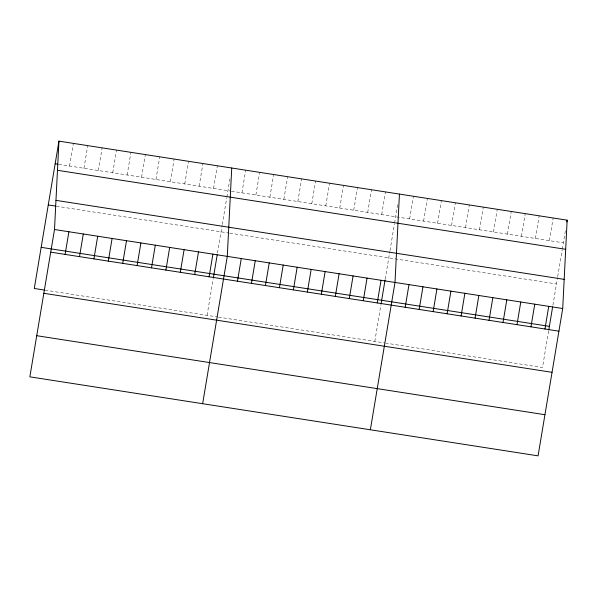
<?xml version="1.0" encoding="UTF-8"?>
<svg xmlns="http://www.w3.org/2000/svg" width="597" height="597" viewBox="0 0 597 597"><rect width="100%" height="100%" fill="white"/><g stroke="black" fill="none" stroke-linecap="round" stroke-linejoin="round"><path stroke-width="0.45" stroke-dasharray="2.98 2.24" d="M69.55 166.041L73.341 143.384M83.946 168.279L87.737 145.623M98.348 170.518L102.139 147.862M112.743 172.757L116.534 150.101M127.146 174.996L130.937 152.339M141.549 177.234L145.34 154.578M155.944 179.473L159.735 156.817M170.346 181.712L174.137 159.056M184.742 183.951L188.533 161.294M199.144 186.189L202.935 163.533M213.539 188.428L217.33 165.772M207.077 315.343L213.196 278.769M217.509 253.001L222.129 225.412M222.278 224.494L226.718 197.98M226.867 197.07L229.912 178.884M241.919 192.838L245.71 170.182M255.889 195.01L259.68 172.354M269.866 197.182L273.657 174.525M283.844 199.361L287.635 176.705M297.821 201.532L301.612 178.876M311.798 203.704L315.589 181.048M325.768 205.875L329.559 183.219M339.745 208.047L343.536 185.391M353.722 210.219L357.513 187.562M367.7 212.39L371.491 189.742M381.677 214.569L385.468 191.913M374.789 341.417L380.908 304.843M385.214 279.075L389.834 251.486M389.99 250.568L394.423 224.054M394.58 223.136L397.774 204.055M409.624 218.912L413.415 196.256M423.601 221.084L427.392 198.428M437.579 223.256L441.37 200.599M451.556 225.427L455.347 202.771M465.526 227.606L469.317 204.95M479.503 229.778L483.294 207.122M493.48 231.949L497.271 209.293M507.457 234.121L511.248 211.465M521.435 236.293L525.226 213.636M535.405 238.464L539.195 215.808M549.382 240.643L553.173 217.987M548.613 330.917L542.494 367.491L386.14 343.185M552.926 305.149L557.546 277.553M557.695 276.642L562.135 250.128M562.284 249.21L565.635 229.218M58.752 164.362L230.561 191.07M231.435 191.212L563.359 242.815M56.364 206.204L228.92 233.031M229.793 233.166L556.471 283.956M45.088 290.157L217.562 316.97M218.435 317.111L385.266 343.044"/><path stroke-width="0.9" d="M54.506 229.509L58.939 141.146L567.15 220.159L562.717 308.522L538.061 455.854L29.85 376.841L54.506 229.509L562.717 308.522M231.733 168.011L227.293 256.374L202.644 403.706M399.438 194.085L395.005 282.448L370.349 429.78M58.939 141.146L34.283 288.478L44.185 290.023M65.11 254.404L68.901 231.748M79.513 256.643L83.304 233.987M93.908 258.882L97.707 236.225M108.311 261.12L112.102 238.464M122.713 263.359L126.504 240.703M137.109 265.598L140.899 242.942M151.511 267.837L155.302 245.18M165.906 270.075L169.697 247.419M180.309 272.314L184.1 249.658M194.704 274.553L198.495 251.897M209.107 276.792L212.898 254.135M213.353 277.859L217.211 254.77M237.479 281.202L241.27 258.546M251.456 283.374L255.247 260.717M265.434 285.545L269.225 262.889M279.411 287.717L283.202 265.068M293.381 289.896L297.172 267.24M307.358 292.067L311.149 269.411M321.335 294.239L325.126 271.583M335.313 296.41L339.103 273.754M349.29 298.582L353.081 275.926M363.26 300.754L367.051 278.098M377.237 302.933L381.028 280.277M381.058 303.933L385.072 279.963M405.191 307.276L408.982 284.62M419.169 309.447L422.96 286.791M433.138 311.619L436.929 288.963M447.116 313.791L450.907 291.135M461.093 315.97L464.884 293.314M475.07 318.141L478.861 295.485M489.047 320.313L492.838 297.657M503.017 322.484L506.808 299.828M516.995 324.656L520.785 302M530.972 326.828L534.763 304.171M544.949 328.999L548.74 306.351M548.77 330.007L552.628 306.918M566.844 221.972L567.15 220.159M55.148 163.802L57.849 164.22M57.476 170.309L565.687 249.315M55.969 200.353L564.18 279.359M48.267 204.943L55.461 206.062M41.171 247.337L549.382 326.343M50.715 252.165L558.926 331.178M43.827 293.306L552.038 372.319M36.738 335.701L544.942 414.706"/></g></svg>
